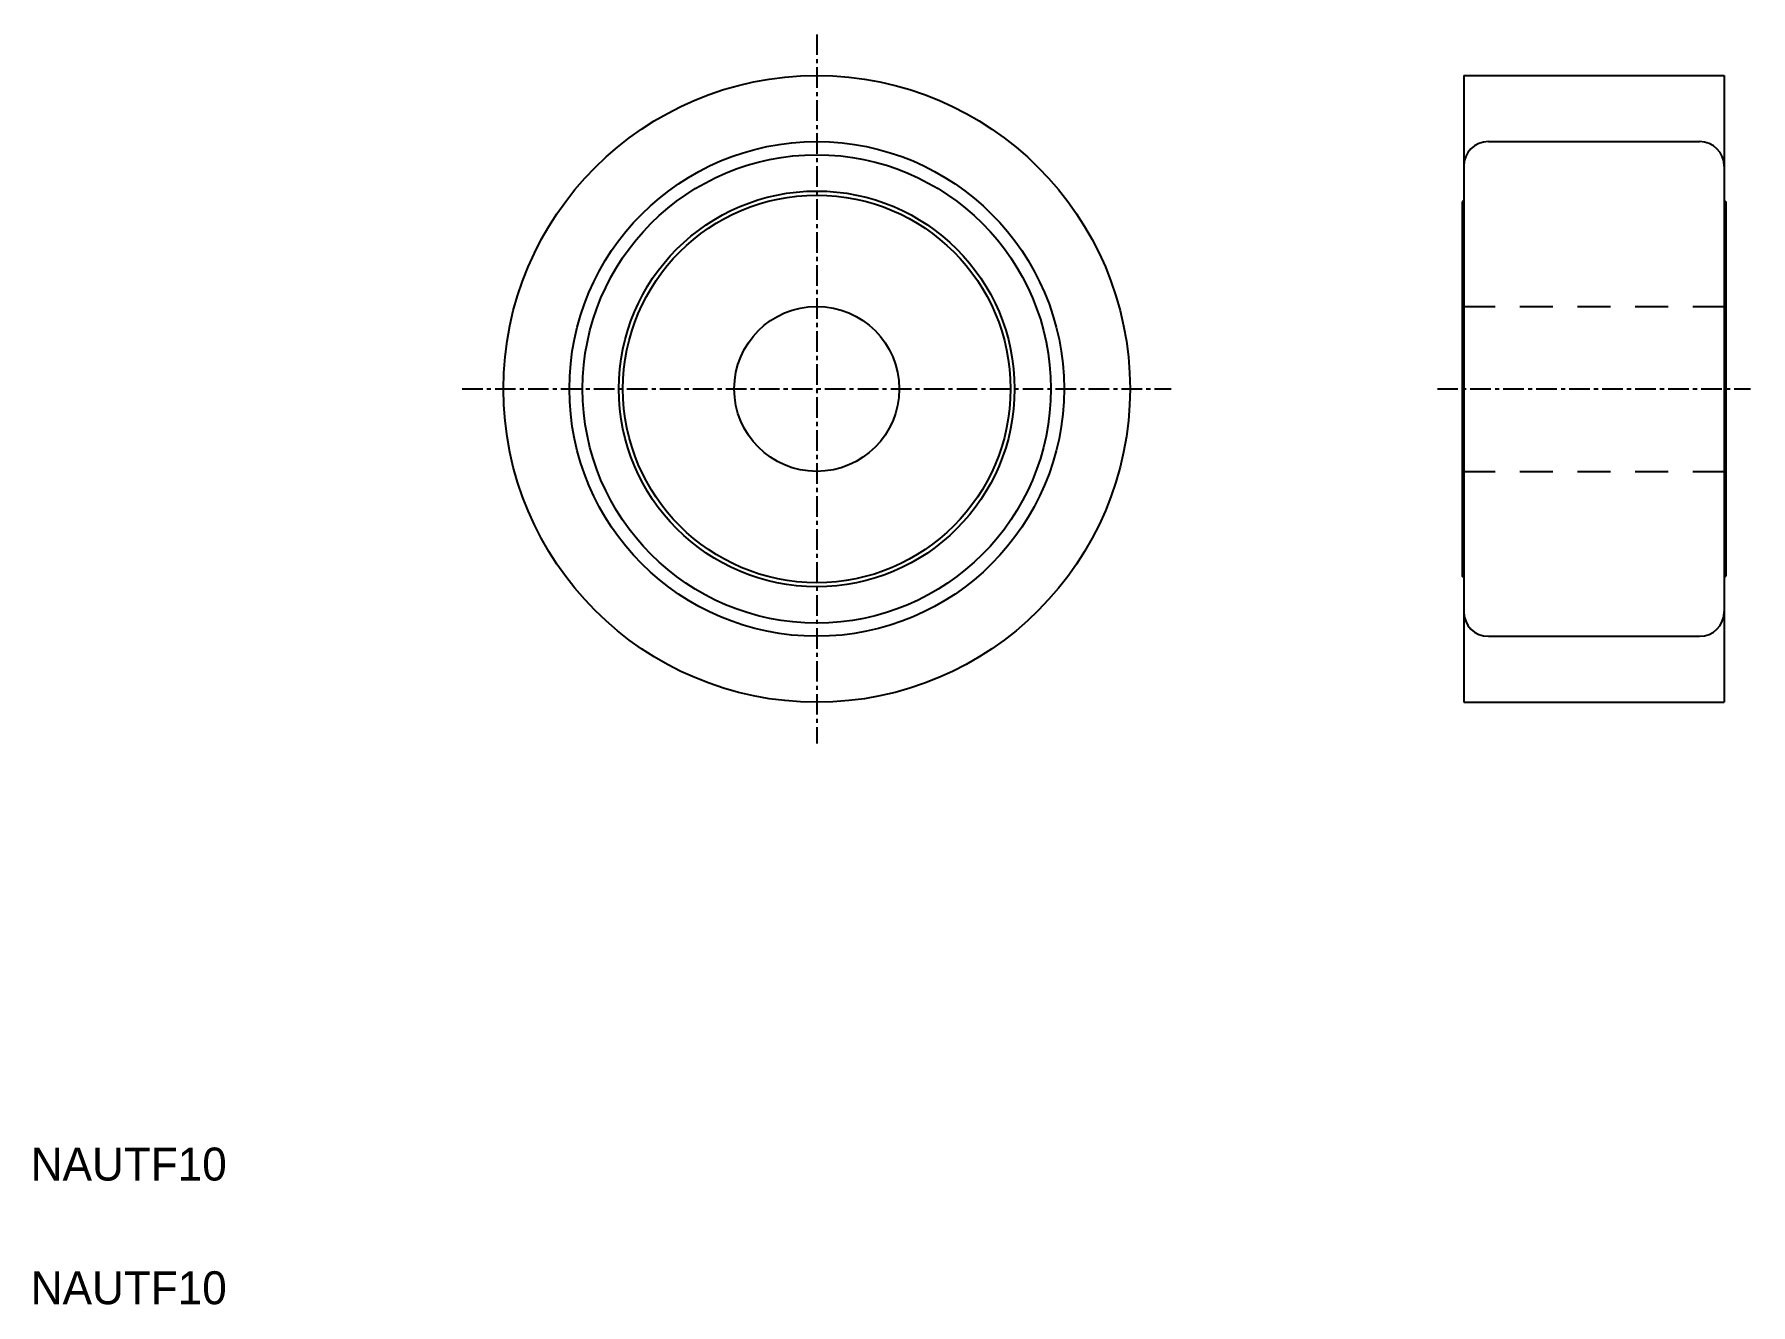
# Model space of a CAD drawing. Extents: x 111 to 215, y 104 to 181.
import ezdxf

# ---------------------------------------------------------------- set-up
doc = ezdxf.new("R2010")
doc.units = 0
doc.linetypes.add('CENTER', pattern=[2, 1.25, -0.25, 0.25, -0.25])
doc.linetypes.add('DASHED', pattern=[3.5, 2, -1.5])
doc.layers.get('0').update_dxf_attribs({"linetype": 'CONTINUOUS'})
doc.layers.add('CENTER', color=1, linetype='CENTER')

msp = doc.modelspace()

# ---------------------------------------------------------------- linework, layer by layer
at = {"color": 7, "linetype": 'CONTINUOUS'}
for p, q in [((197.91, 178.45), (213.71, 178.45)), ((197.91, 178.45), (197.91, 140.45)), ((213.71, 178.45), (213.71, 140.45)), ((199.41, 174.45), (212.21, 174.45)), ((197.91, 170.9), (197.81, 170.8)), ((197.81, 170.8), (197.81, 148.1)), ((213.71, 170.9), (213.81, 170.8)), ((213.81, 170.8), (213.81, 148.1)), ((197.91, 148), (197.81, 148.1)), ((213.71, 148), (213.81, 148.1)), ((199.41, 144.45), (212.21, 144.45)), ((197.91, 140.45), (213.71, 140.45))]:
    msp.add_line(p, q, dxfattribs=at)
at = {"color": 3, "linetype": 'DASHED'}
for p, q in [((197.81, 164.45), (213.81, 164.45)), ((197.81, 154.45), (213.81, 154.45))]:
    msp.add_line(p, q, dxfattribs=at)
at = {"color": 7, "linetype": 'CONTINUOUS'}
for radius in [19, 15, 14.2, 12, 11.75, 5]:
    msp.add_circle((158.67, 159.45), radius, dxfattribs=at)
for centre, start, end in [((199.41, 172.95), 90, 180), ((212.21, 172.95), 0, 90), ((199.41, 145.95), 180, 270), ((212.21, 145.95), 270, 0)]:
    msp.add_arc(centre, 1.5, start, end, dxfattribs=at)
at = {"layer": 'CENTER', "color": 1, "linetype": 'CENTER'}
for p, q in [((158.67, 180.95), (158.67, 137.95)), ((137.16, 159.45), (180.17, 159.45)), ((196.31, 159.45), (215.31, 159.45))]:
    msp.add_line(p, q, dxfattribs=at)

# ---------------------------------------------------------------- texts
at = {"color": 7, "linetype": 'CONTINUOUS'}
for p in [(111, 111.45), (111, 103.95)]:
    msp.add_text('NAUTF10', height=2, dxfattribs=at).set_placement(p)

doc.saveas('drawing.dxf')
